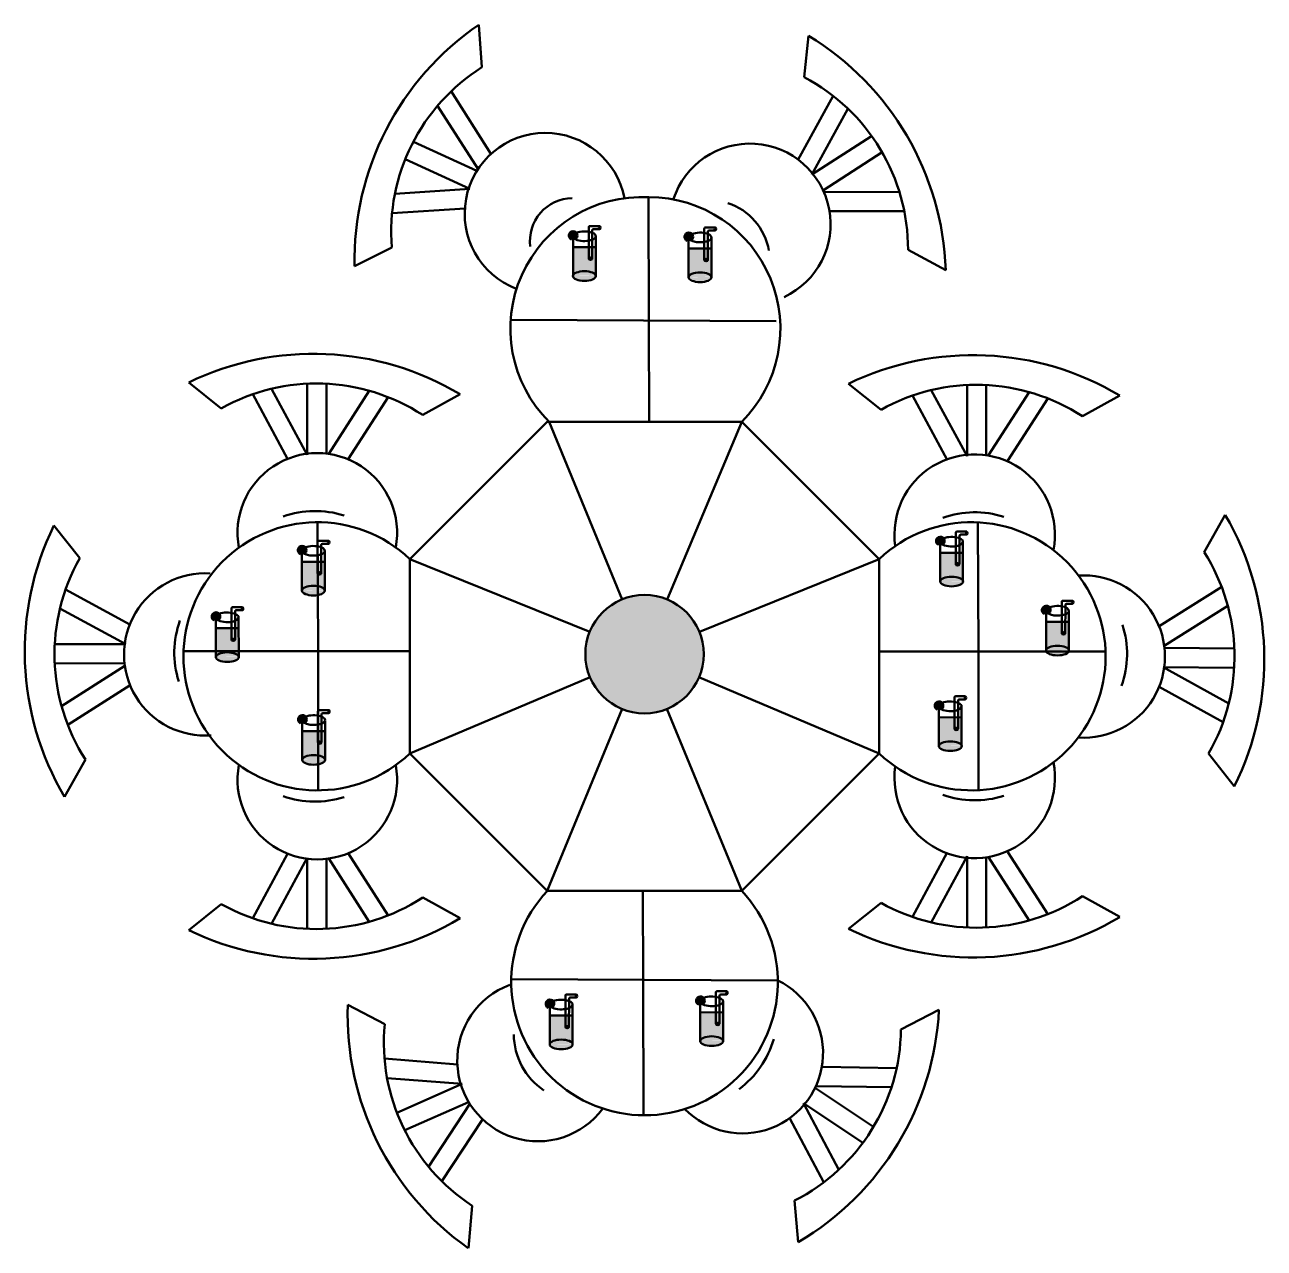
# Model space of a CAD drawing. Header units: feet. Extents: x 9 to 183943, y 42 to 62180.
# Drawn here: x 14865.8 to 15045.4, y 40075.2 to 40252.5 of the extents above; entities that cross this region are included whole.
import ezdxf

# ---------------------------------------------------------------- set-up
doc = ezdxf.new("R2010")
doc.units = ezdxf.units.FT
doc.header["$LTSCALE"] = 2.5
doc.header["$MEASUREMENT"] = 0
doc.layers.add('1', color=7, linetype='Continuous', lineweight=50)
doc.layers.add('3', color=7, linetype='Continuous', lineweight=30)

msp = doc.modelspace()

# ---------------------------------------------------------------- hatches: boundary and pattern name
at = {"layer": '3', "transparency": 33554602}
h = msp.add_hatch(color=256, dxfattribs=at)
h.dxf.hatch_style = 1
h.set_gradient(color1=(255, 255, 0), color2=(255, 255, 0), tint=1)
h.paths.add_polyline_path([(14945.29, 40221.97), (14944.75, 40221.66, 0.163769), (14945.04, 40221.39)])
h.paths.add_polyline_path([(14945.29, 40221.97), (14944.67, 40221.99, 0.138192), (14944.75, 40221.66)])
h.paths.add_polyline_path([(14945.29, 40221.97), (14944.73, 40222.25, 0.105496), (14944.67, 40221.99)])
h.paths.add_polyline_path([(14945.29, 40221.97), (14944.9, 40222.45, 0.105887), (14944.73, 40222.25)])
h.paths.add_polyline_path([(14945.29, 40221.97), (14945.12, 40222.57, 0.102688), (14944.9, 40222.45)])
h.paths.add_polyline_path([(14945.29, 40221.97), (14945.41, 40222.58, 0.117873), (14945.12, 40222.57)])
h.paths.add_polyline_path([(14945.29, 40221.97), (14945.86, 40222.23, 0.139995), (14945.64, 40222.49)])
h.paths.add_polyline_path([(14945.64, 40222.49, 0.097635), (14945.41, 40222.58), (14945.29, 40221.97)])
h.paths.add_polyline_path([(14945.92, 40221.94, 0.119687), (14945.86, 40222.23), (14945.29, 40221.97)])
h.paths.add_polyline_path([(14945.92, 40221.94), (14945.29, 40221.97), (14945.81, 40221.62, 0.140377)])
h.paths.add_polyline_path([(14945.29, 40221.97), (14945.62, 40221.43, 0.106944), (14945.81, 40221.62)])
h = msp.add_hatch(color=256, dxfattribs=at)
h.dxf.hatch_style = 1
h.set_gradient(color1=(255, 255, 0), color2=(255, 255, 0), tint=1)
h.paths.add_polyline_path([(14962.04, 40221.78), (14961.5, 40221.48, 0.163769), (14961.8, 40221.21)])
h.paths.add_polyline_path([(14962.04, 40221.78), (14961.42, 40221.81, 0.138192), (14961.5, 40221.48)])
h.paths.add_polyline_path([(14962.04, 40221.78), (14961.49, 40222.06, 0.105496), (14961.42, 40221.81)])
h.paths.add_polyline_path([(14962.04, 40221.78), (14961.65, 40222.26, 0.105887), (14961.49, 40222.06)])
h.paths.add_polyline_path([(14962.04, 40221.78), (14961.87, 40222.38, 0.102688), (14961.65, 40222.26)])
h.paths.add_polyline_path([(14962.04, 40221.78), (14962.16, 40222.4, 0.117873), (14961.87, 40222.38)])
h.paths.add_polyline_path([(14962.04, 40221.78), (14962.61, 40222.05, 0.139995), (14962.39, 40222.31)])
h.paths.add_polyline_path([(14962.39, 40222.31, 0.097635), (14962.16, 40222.4), (14962.04, 40221.78)])
h.paths.add_polyline_path([(14962.67, 40221.76, 0.119687), (14962.61, 40222.05), (14962.04, 40221.78)])
h.paths.add_polyline_path([(14962.67, 40221.76), (14962.04, 40221.78), (14962.56, 40221.43, 0.140377)])
h.paths.add_polyline_path([(14962.04, 40221.78), (14962.37, 40221.25, 0.106944), (14962.56, 40221.43)])
at = {"layer": '3'}
h = msp.add_hatch(color=256, dxfattribs=at)
h.dxf.hatch_style = 1
h.set_gradient(color1=(255, 255, 0), color2=(255, 63, 0), tint=1)
edge = h.paths.add_edge_path()
edge.add_ellipse((14946.92, 40216.1), major_axis=(1.66, 0), ratio=0.421504, start_angle=1.3853, end_angle=358.7297)
edge.add_line((14948.58, 40216.09), (14948.58, 40216.12))
edge = h.paths.add_edge_path()
edge.add_ellipse((14946.92, 40216.1), major_axis=(1.66, 0), ratio=0.421504, start_angle=1.3853, end_angle=179.9995, ccw=False)
edge.add_line((14948.58, 40216.2), (14948.57, 40220.28))
edge.add_line((14948.57, 40220.28), (14948.05, 40220.28))
edge.add_line((14948.05, 40220.28), (14948.05, 40218.57))
edge.add_ellipse((14947.79, 40218.61), major_axis=(0.257, 0), ratio=0.644737, start_angle=180, end_angle=360, ccw=False)
edge.add_ellipse((14947.79, 40218.61), major_axis=(0.257, 0), ratio=0.644737, start_angle=0, end_angle=180)
edge.add_line((14947.54, 40218.61), (14947.54, 40220.28))
edge.add_line((14947.54, 40220.28), (14945.27, 40220.29))
edge.add_line((14945.27, 40220.29), (14945.27, 40216.1))
edge = h.paths.add_edge_path(flags=17)
edge.add_ellipse((14947.79, 40218.61), major_axis=(0.257, 0), ratio=0.644737, start_angle=0, end_angle=360)
edge = h.paths.add_edge_path(flags=17)
edge.add_ellipse((14947.79, 40218.61), major_axis=(0.257, 0), ratio=0.644737, start_angle=0, end_angle=180, ccw=False)
edge.add_line((14948.05, 40218.64), (14948.05, 40220.28))
edge.add_line((14948.05, 40220.28), (14947.54, 40220.28))
edge.add_line((14947.54, 40220.28), (14947.54, 40218.64))
h = msp.add_hatch(color=256, dxfattribs=at)
h.dxf.hatch_style = 1
h.set_gradient(color1=(255, 255, 0), color2=(255, 63, 0), tint=1)
edge = h.paths.add_edge_path()
edge.add_ellipse((14963.68, 40215.92), major_axis=(1.66, 0), ratio=0.421504, start_angle=1.3853, end_angle=358.7297)
edge.add_line((14965.33, 40215.9), (14965.33, 40215.93))
edge = h.paths.add_edge_path()
edge.add_ellipse((14963.68, 40215.92), major_axis=(1.66, 0), ratio=0.421504, start_angle=1.3853, end_angle=179.9995, ccw=False)
edge.add_line((14965.33, 40216.01), (14965.32, 40220.09))
edge.add_line((14965.32, 40220.09), (14964.81, 40220.09))
edge.add_line((14964.81, 40220.09), (14964.8, 40218.38))
edge.add_ellipse((14964.55, 40218.42), major_axis=(0.257, 0), ratio=0.644737, start_angle=180, end_angle=360, ccw=False)
edge.add_ellipse((14964.55, 40218.42), major_axis=(0.257, 0), ratio=0.644737, start_angle=0, end_angle=180)
edge.add_line((14964.29, 40218.42), (14964.29, 40220.09))
edge.add_line((14964.29, 40220.09), (14962.02, 40220.1))
edge.add_line((14962.02, 40220.1), (14962.02, 40215.92))
edge = h.paths.add_edge_path(flags=17)
edge.add_ellipse((14964.55, 40218.42), major_axis=(0.257, 0), ratio=0.644737, start_angle=0, end_angle=360)
edge = h.paths.add_edge_path(flags=17)
edge.add_ellipse((14964.55, 40218.42), major_axis=(0.257, 0), ratio=0.644737, start_angle=0, end_angle=180, ccw=False)
edge.add_line((14964.8, 40218.45), (14964.81, 40220.09))
edge.add_line((14964.81, 40220.09), (14964.29, 40220.09))
edge.add_line((14964.29, 40220.09), (14964.29, 40218.45))
at = {"layer": '3', "transparency": 33554602}
h = msp.add_hatch(color=256, dxfattribs=at)
h.dxf.hatch_style = 1
h.set_gradient(color1=(255, 255, 0), color2=(255, 255, 0), tint=1)
h.paths.add_polyline_path([(14998.48, 40177.69), (14997.94, 40177.39, 0.163769), (14998.24, 40177.12)])
h.paths.add_polyline_path([(14998.48, 40177.69), (14997.87, 40177.72, 0.138192), (14997.94, 40177.39)])
h.paths.add_polyline_path([(14998.48, 40177.69), (14997.93, 40177.97, 0.105496), (14997.87, 40177.72)])
h.paths.add_polyline_path([(14998.48, 40177.69), (14998.09, 40178.18, 0.105887), (14997.93, 40177.97)])
h.paths.add_polyline_path([(14998.48, 40177.69), (14998.32, 40178.3, 0.102688), (14998.09, 40178.18)])
h.paths.add_polyline_path([(14998.48, 40177.69), (14998.61, 40178.31, 0.117873), (14998.32, 40178.3)])
h.paths.add_polyline_path([(14998.48, 40177.69), (14999.06, 40177.96, 0.139995), (14998.83, 40178.22)])
h.paths.add_polyline_path([(14998.83, 40178.22, 0.097635), (14998.61, 40178.31), (14998.48, 40177.69)])
h.paths.add_polyline_path([(14999.12, 40177.67, 0.119687), (14999.06, 40177.96), (14998.48, 40177.69)])
h.paths.add_polyline_path([(14999.12, 40177.67), (14998.48, 40177.69), (14999.01, 40177.34, 0.140377)])
h.paths.add_polyline_path([(14998.48, 40177.69), (14998.82, 40177.16, 0.106944), (14999.01, 40177.34)])
h = msp.add_hatch(color=256, dxfattribs=at)
h.dxf.hatch_style = 1
h.set_gradient(color1=(255, 255, 0), color2=(255, 255, 0), tint=1)
h.paths.add_polyline_path([(14906.01, 40176.37), (14905.47, 40176.07, 0.163769), (14905.77, 40175.8)])
h.paths.add_polyline_path([(14906.01, 40176.37), (14905.39, 40176.4, 0.138192), (14905.47, 40176.07)])
h.paths.add_polyline_path([(14906.01, 40176.37), (14905.46, 40176.65, 0.105496), (14905.39, 40176.4)])
h.paths.add_polyline_path([(14906.01, 40176.37), (14905.62, 40176.86, 0.105887), (14905.46, 40176.65)])
h.paths.add_polyline_path([(14906.01, 40176.37), (14905.85, 40176.97, 0.102688), (14905.62, 40176.86)])
h.paths.add_polyline_path([(14906.01, 40176.37), (14906.14, 40176.99, 0.117873), (14905.85, 40176.97)])
h.paths.add_polyline_path([(14906.01, 40176.37), (14906.59, 40176.64, 0.139995), (14906.36, 40176.9)])
h.paths.add_polyline_path([(14906.36, 40176.9, 0.097635), (14906.14, 40176.99), (14906.01, 40176.37)])
h.paths.add_polyline_path([(14906.64, 40176.35, 0.119687), (14906.59, 40176.64), (14906.01, 40176.37)])
h.paths.add_polyline_path([(14906.64, 40176.35), (14906.01, 40176.37), (14906.54, 40176.02, 0.140377)])
h.paths.add_polyline_path([(14906.01, 40176.37), (14906.34, 40175.84, 0.106944), (14906.54, 40176.02)])
at = {"layer": '3'}
h = msp.add_hatch(color=256, dxfattribs=at)
h.dxf.hatch_style = 1
h.set_gradient(color1=(255, 255, 0), color2=(255, 63, 0), tint=1)
edge = h.paths.add_edge_path()
edge.add_ellipse((15000.12, 40171.83), major_axis=(1.66, 0), ratio=0.421504, start_angle=1.3853, end_angle=358.7297)
edge.add_line((15001.77, 40171.81), (15001.77, 40171.85))
edge = h.paths.add_edge_path()
edge.add_ellipse((15000.12, 40171.83), major_axis=(1.66, 0), ratio=0.421504, start_angle=1.3853, end_angle=179.9995, ccw=False)
edge.add_line((15001.77, 40171.93), (15001.77, 40176))
edge.add_line((15001.77, 40176), (15001.25, 40176))
edge.add_line((15001.25, 40176), (15001.25, 40174.3))
edge.add_ellipse((15000.99, 40174.33), major_axis=(0.257, 0), ratio=0.644737, start_angle=180, end_angle=360, ccw=False)
edge.add_ellipse((15000.99, 40174.33), major_axis=(0.257, 0), ratio=0.644737, start_angle=0, end_angle=180)
edge.add_line((15000.73, 40174.33), (15000.73, 40176.01))
edge.add_line((15000.73, 40176.01), (14998.46, 40176.01))
edge.add_line((14998.46, 40176.01), (14998.46, 40171.83))
edge = h.paths.add_edge_path(flags=17)
edge.add_ellipse((15000.99, 40174.33), major_axis=(0.257, 0), ratio=0.644737, start_angle=0, end_angle=360)
edge = h.paths.add_edge_path(flags=17)
edge.add_ellipse((15000.99, 40174.33), major_axis=(0.257, 0), ratio=0.644737, start_angle=0, end_angle=180, ccw=False)
edge.add_line((15001.25, 40174.37), (15001.25, 40176))
edge.add_line((15001.25, 40176), (15000.73, 40176.01))
edge.add_line((15000.73, 40176.01), (15000.73, 40174.37))
h = msp.add_hatch(color=256, dxfattribs=at)
h.dxf.hatch_style = 1
h.set_gradient(color1=(255, 255, 0), color2=(255, 63, 0), tint=1)
edge = h.paths.add_edge_path()
edge.add_ellipse((14907.65, 40170.51), major_axis=(1.66, 0), ratio=0.421504, start_angle=1.3853, end_angle=358.7297)
edge.add_line((14909.3, 40170.49), (14909.3, 40170.52))
edge = h.paths.add_edge_path()
edge.add_ellipse((14907.65, 40170.51), major_axis=(1.66, 0), ratio=0.421504, start_angle=1.3853, end_angle=179.9995, ccw=False)
edge.add_line((14909.3, 40170.6), (14909.29, 40174.68))
edge.add_line((14909.29, 40174.68), (14908.78, 40174.68))
edge.add_line((14908.78, 40174.68), (14908.78, 40172.97))
edge.add_ellipse((14908.52, 40173.01), major_axis=(0.257, 0), ratio=0.644737, start_angle=180, end_angle=360, ccw=False)
edge.add_ellipse((14908.52, 40173.01), major_axis=(0.257, 0), ratio=0.644737, start_angle=0, end_angle=180)
edge.add_line((14908.26, 40173.01), (14908.26, 40174.68))
edge.add_line((14908.26, 40174.68), (14905.99, 40174.69))
edge.add_line((14905.99, 40174.69), (14905.99, 40170.51))
edge = h.paths.add_edge_path(flags=17)
edge.add_ellipse((14908.52, 40173.01), major_axis=(0.257, 0), ratio=0.644737, start_angle=0, end_angle=360)
edge = h.paths.add_edge_path(flags=17)
edge.add_ellipse((14908.52, 40173.01), major_axis=(0.257, 0), ratio=0.644737, start_angle=0, end_angle=180, ccw=False)
edge.add_line((14908.78, 40173.05), (14908.78, 40174.68))
edge.add_line((14908.78, 40174.68), (14908.26, 40174.68))
edge.add_line((14908.26, 40174.68), (14908.26, 40173.05))
h = msp.add_hatch(color=256, dxfattribs=at)
h.dxf.hatch_style = 1
h.set_gradient(color1=(255, 255, 255), tint=1)
h.paths.add_polyline_path([(14947.05, 40161.3, 1), (14964.2, 40161.3, 1)])
at = {"layer": '3', "transparency": 33554602}
h = msp.add_hatch(color=256, dxfattribs=at)
h.dxf.hatch_style = 1
h.set_gradient(color1=(255, 255, 0), color2=(255, 255, 0), tint=1)
h.paths.add_polyline_path([(15013.83, 40167.68), (15013.29, 40167.38, 0.163769), (15013.59, 40167.11)])
h.paths.add_polyline_path([(15013.83, 40167.68), (15013.21, 40167.71, 0.138192), (15013.29, 40167.38)])
h.paths.add_polyline_path([(15013.83, 40167.68), (15013.28, 40167.96, 0.105496), (15013.21, 40167.71)])
h.paths.add_polyline_path([(15013.83, 40167.68), (15013.44, 40168.17, 0.105887), (15013.28, 40167.96)])
h.paths.add_polyline_path([(15013.83, 40167.68), (15013.67, 40168.28, 0.102688), (15013.44, 40168.17)])
h.paths.add_polyline_path([(15013.83, 40167.68), (15013.96, 40168.3, 0.117873), (15013.67, 40168.28)])
h.paths.add_polyline_path([(15013.83, 40167.68), (15014.41, 40167.95, 0.139995), (15014.18, 40168.21)])
h.paths.add_polyline_path([(15014.18, 40168.21, 0.097635), (15013.96, 40168.3), (15013.83, 40167.68)])
h.paths.add_polyline_path([(15014.46, 40167.66, 0.119687), (15014.41, 40167.95), (15013.83, 40167.68)])
h.paths.add_polyline_path([(15014.46, 40167.66), (15013.83, 40167.68), (15014.36, 40167.33, 0.140377)])
h.paths.add_polyline_path([(15013.83, 40167.68), (15014.16, 40167.15, 0.106944), (15014.36, 40167.33)])
h = msp.add_hatch(color=256, dxfattribs=at)
h.dxf.hatch_style = 1
h.set_gradient(color1=(255, 255, 0), color2=(255, 255, 0), tint=1)
h.paths.add_polyline_path([(14893.52, 40166.74), (14892.99, 40166.43, 0.163769), (14893.28, 40166.16)])
h.paths.add_polyline_path([(14893.52, 40166.74), (14892.91, 40166.76, 0.138192), (14892.99, 40166.43)])
h.paths.add_polyline_path([(14893.52, 40166.74), (14892.97, 40167.02, 0.105496), (14892.91, 40166.76)])
h.paths.add_polyline_path([(14893.52, 40166.74), (14893.13, 40167.22, 0.105887), (14892.97, 40167.02)])
h.paths.add_polyline_path([(14893.52, 40166.74), (14893.36, 40167.34, 0.102688), (14893.13, 40167.22)])
h.paths.add_polyline_path([(14893.52, 40166.74), (14893.65, 40167.35, 0.117873), (14893.36, 40167.34)])
h.paths.add_polyline_path([(14893.52, 40166.74), (14894.1, 40167, 0.139995), (14893.87, 40167.26)])
h.paths.add_polyline_path([(14893.87, 40167.26, 0.097635), (14893.65, 40167.35), (14893.52, 40166.74)])
h.paths.add_polyline_path([(14894.16, 40166.71, 0.119687), (14894.1, 40167), (14893.52, 40166.74)])
h.paths.add_polyline_path([(14894.16, 40166.71), (14893.52, 40166.74), (14894.05, 40166.39, 0.140377)])
h.paths.add_polyline_path([(14893.52, 40166.74), (14893.86, 40166.2, 0.106944), (14894.05, 40166.39)])
at = {"layer": '3'}
h = msp.add_hatch(color=256, dxfattribs=at)
h.dxf.hatch_style = 1
h.set_gradient(color1=(255, 255, 0), color2=(255, 63, 0), tint=1)
edge = h.paths.add_edge_path()
edge.add_ellipse((15015.47, 40161.82), major_axis=(1.66, 0), ratio=0.421504, start_angle=1.3853, end_angle=358.7297)
edge.add_line((15017.12, 40161.8), (15017.12, 40161.83))
edge = h.paths.add_edge_path()
edge.add_ellipse((15015.47, 40161.82), major_axis=(1.66, 0), ratio=0.421504, start_angle=1.3853, end_angle=179.9995, ccw=False)
edge.add_line((15017.12, 40161.91), (15017.11, 40165.99))
edge.add_line((15017.11, 40165.99), (15016.6, 40165.99))
edge.add_line((15016.6, 40165.99), (15016.59, 40164.28))
edge.add_ellipse((15016.34, 40164.32), major_axis=(0.257, 0), ratio=0.644737, start_angle=180, end_angle=360, ccw=False)
edge.add_ellipse((15016.34, 40164.32), major_axis=(0.257, 0), ratio=0.644737, start_angle=0, end_angle=180)
edge.add_line((15016.08, 40164.32), (15016.08, 40165.99))
edge.add_line((15016.08, 40165.99), (15013.81, 40166))
edge.add_line((15013.81, 40166), (15013.81, 40161.82))
edge = h.paths.add_edge_path(flags=17)
edge.add_ellipse((15016.34, 40164.32), major_axis=(0.257, 0), ratio=0.644737, start_angle=0, end_angle=360)
edge = h.paths.add_edge_path(flags=17)
edge.add_ellipse((15016.34, 40164.32), major_axis=(0.257, 0), ratio=0.644737, start_angle=0, end_angle=180, ccw=False)
edge.add_line((15016.59, 40164.35), (15016.6, 40165.99))
edge.add_line((15016.6, 40165.99), (15016.08, 40165.99))
edge.add_line((15016.08, 40165.99), (15016.08, 40164.35))
h = msp.add_hatch(color=256, dxfattribs=at)
h.dxf.hatch_style = 1
h.set_gradient(color1=(255, 255, 0), color2=(255, 63, 0), tint=1)
edge = h.paths.add_edge_path()
edge.add_ellipse((14895.16, 40160.87), major_axis=(1.66, 0), ratio=0.421504, start_angle=1.3853, end_angle=358.7297)
edge.add_line((14896.82, 40160.86), (14896.82, 40160.89))
edge = h.paths.add_edge_path()
edge.add_ellipse((14895.16, 40160.87), major_axis=(1.66, 0), ratio=0.421504, start_angle=1.3853, end_angle=179.9995, ccw=False)
edge.add_line((14896.82, 40160.97), (14896.81, 40165.05))
edge.add_line((14896.81, 40165.05), (14896.29, 40165.05))
edge.add_line((14896.29, 40165.05), (14896.29, 40163.34))
edge.add_ellipse((14896.03, 40163.38), major_axis=(0.257, 0), ratio=0.644737, start_angle=180, end_angle=360, ccw=False)
edge.add_ellipse((14896.03, 40163.38), major_axis=(0.257, 0), ratio=0.644737, start_angle=0, end_angle=180)
edge.add_line((14895.77, 40163.38), (14895.77, 40165.05))
edge.add_line((14895.77, 40165.05), (14893.5, 40165.06))
edge.add_line((14893.5, 40165.06), (14893.5, 40160.87))
edge = h.paths.add_edge_path(flags=17)
edge.add_ellipse((14896.03, 40163.38), major_axis=(0.257, 0), ratio=0.644737, start_angle=0, end_angle=360)
edge = h.paths.add_edge_path(flags=17)
edge.add_ellipse((14896.03, 40163.38), major_axis=(0.257, 0), ratio=0.644737, start_angle=0, end_angle=180, ccw=False)
edge.add_line((14896.29, 40163.41), (14896.29, 40165.05))
edge.add_line((14896.29, 40165.05), (14895.77, 40165.05))
edge.add_line((14895.77, 40165.05), (14895.77, 40163.41))
at = {"layer": '3', "transparency": 33554602}
h = msp.add_hatch(color=256, dxfattribs=at)
h.dxf.hatch_style = 1
h.set_gradient(color1=(255, 255, 0), color2=(255, 255, 0), tint=1)
h.paths.add_polyline_path([(14998.29, 40153.83), (14997.75, 40153.53, 0.163769), (14998.05, 40153.26)])
h.paths.add_polyline_path([(14998.29, 40153.83), (14997.67, 40153.86, 0.138192), (14997.75, 40153.53)])
h.paths.add_polyline_path([(14998.29, 40153.83), (14997.74, 40154.11, 0.105496), (14997.67, 40153.86)])
h.paths.add_polyline_path([(14998.29, 40153.83), (14997.9, 40154.32, 0.105887), (14997.74, 40154.11)])
h.paths.add_polyline_path([(14998.29, 40153.83), (14998.13, 40154.43, 0.102688), (14997.9, 40154.32)])
h.paths.add_polyline_path([(14998.29, 40153.83), (14998.42, 40154.45, 0.117873), (14998.13, 40154.43)])
h.paths.add_polyline_path([(14998.29, 40153.83), (14998.87, 40154.1, 0.139995), (14998.64, 40154.36)])
h.paths.add_polyline_path([(14998.64, 40154.36, 0.097635), (14998.42, 40154.45), (14998.29, 40153.83)])
h.paths.add_polyline_path([(14998.93, 40153.81, 0.119687), (14998.87, 40154.1), (14998.29, 40153.83)])
h.paths.add_polyline_path([(14998.93, 40153.81), (14998.29, 40153.83), (14998.82, 40153.48, 0.140377)])
h.paths.add_polyline_path([(14998.29, 40153.83), (14998.62, 40153.3, 0.106944), (14998.82, 40153.48)])
h = msp.add_hatch(color=256, dxfattribs=at)
h.dxf.hatch_style = 1
h.set_gradient(color1=(255, 255, 0), color2=(255, 255, 0), tint=1)
h.paths.add_polyline_path([(14906.05, 40151.84), (14905.51, 40151.54, 0.163769), (14905.8, 40151.27)])
h.paths.add_polyline_path([(14906.05, 40151.84), (14905.43, 40151.87, 0.138192), (14905.51, 40151.54)])
h.paths.add_polyline_path([(14906.05, 40151.84), (14905.49, 40152.12, 0.105496), (14905.43, 40151.87)])
h.paths.add_polyline_path([(14906.05, 40151.84), (14905.66, 40152.33, 0.105887), (14905.49, 40152.12)])
h.paths.add_polyline_path([(14906.05, 40151.84), (14905.88, 40152.44, 0.102688), (14905.66, 40152.33)])
h.paths.add_polyline_path([(14906.05, 40151.84), (14906.17, 40152.46, 0.117873), (14905.88, 40152.44)])
h.paths.add_polyline_path([(14906.05, 40151.84), (14906.62, 40152.11, 0.139995), (14906.4, 40152.37)])
h.paths.add_polyline_path([(14906.4, 40152.37, 0.097635), (14906.17, 40152.46), (14906.05, 40151.84)])
h.paths.add_polyline_path([(14906.68, 40151.82, 0.119687), (14906.62, 40152.11), (14906.05, 40151.84)])
h.paths.add_polyline_path([(14906.68, 40151.82), (14906.05, 40151.84), (14906.57, 40151.49, 0.140377)])
h.paths.add_polyline_path([(14906.05, 40151.84), (14906.38, 40151.31, 0.106944), (14906.57, 40151.49)])
at = {"layer": '3'}
h = msp.add_hatch(color=256, dxfattribs=at)
h.dxf.hatch_style = 1
h.set_gradient(color1=(255, 255, 0), color2=(255, 63, 0), tint=1)
edge = h.paths.add_edge_path()
edge.add_ellipse((14999.93, 40147.97), major_axis=(1.66, 0), ratio=0.421504, start_angle=1.3853, end_angle=358.7297)
edge.add_line((15001.58, 40147.95), (15001.58, 40147.98))
edge = h.paths.add_edge_path()
edge.add_ellipse((14999.93, 40147.97), major_axis=(1.66, 0), ratio=0.421504, start_angle=1.3853, end_angle=179.9995, ccw=False)
edge.add_line((15001.58, 40148.06), (15001.57, 40152.14))
edge.add_line((15001.57, 40152.14), (15001.06, 40152.14))
edge.add_line((15001.06, 40152.14), (15001.06, 40150.44))
edge.add_ellipse((15000.8, 40150.47), major_axis=(0.257, 0), ratio=0.644737, start_angle=180, end_angle=360, ccw=False)
edge.add_ellipse((15000.8, 40150.47), major_axis=(0.257, 0), ratio=0.644737, start_angle=0, end_angle=180)
edge.add_line((15000.54, 40150.47), (15000.54, 40152.14))
edge.add_line((15000.54, 40152.14), (14998.27, 40152.15))
edge.add_line((14998.27, 40152.15), (14998.27, 40147.97))
edge = h.paths.add_edge_path(flags=17)
edge.add_ellipse((15000.8, 40150.47), major_axis=(0.257, 0), ratio=0.644737, start_angle=0, end_angle=360)
edge = h.paths.add_edge_path(flags=17)
edge.add_ellipse((15000.8, 40150.47), major_axis=(0.257, 0), ratio=0.644737, start_angle=0, end_angle=180, ccw=False)
edge.add_line((15001.06, 40150.51), (15001.06, 40152.14))
edge.add_line((15001.06, 40152.14), (15000.54, 40152.14))
edge.add_line((15000.54, 40152.14), (15000.54, 40150.51))
h = msp.add_hatch(color=256, dxfattribs=at)
h.dxf.hatch_style = 1
h.set_gradient(color1=(255, 255, 0), color2=(255, 63, 0), tint=1)
edge = h.paths.add_edge_path()
edge.add_ellipse((14907.68, 40145.98), major_axis=(1.66, 0), ratio=0.421504, start_angle=1.3853, end_angle=358.7297)
edge.add_line((14909.34, 40145.96), (14909.34, 40145.99))
edge = h.paths.add_edge_path()
edge.add_ellipse((14907.68, 40145.98), major_axis=(1.66, 0), ratio=0.421504, start_angle=1.3853, end_angle=179.9995, ccw=False)
edge.add_line((14909.34, 40146.07), (14909.33, 40150.15))
edge.add_line((14909.33, 40150.15), (14908.81, 40150.15))
edge.add_line((14908.81, 40150.15), (14908.81, 40148.44))
edge.add_ellipse((14908.55, 40148.48), major_axis=(0.257, 0), ratio=0.644737, start_angle=180, end_angle=360, ccw=False)
edge.add_ellipse((14908.55, 40148.48), major_axis=(0.257, 0), ratio=0.644737, start_angle=0, end_angle=180)
edge.add_line((14908.3, 40148.48), (14908.3, 40150.15))
edge.add_line((14908.3, 40150.15), (14906.03, 40150.16))
edge.add_line((14906.03, 40150.16), (14906.03, 40145.98))
edge = h.paths.add_edge_path(flags=17)
edge.add_ellipse((14908.55, 40148.48), major_axis=(0.257, 0), ratio=0.644737, start_angle=0, end_angle=360)
edge = h.paths.add_edge_path(flags=17)
edge.add_ellipse((14908.55, 40148.48), major_axis=(0.257, 0), ratio=0.644737, start_angle=0, end_angle=180, ccw=False)
edge.add_line((14908.81, 40148.51), (14908.81, 40150.15))
edge.add_line((14908.81, 40150.15), (14908.3, 40150.15))
edge.add_line((14908.3, 40150.15), (14908.3, 40148.51))
at = {"layer": '3', "transparency": 33554602}
h = msp.add_hatch(color=256, dxfattribs=at)
h.dxf.hatch_style = 1
h.set_gradient(color1=(255, 255, 0), color2=(255, 255, 0), tint=1)
h.paths.add_polyline_path([(14941.92, 40110.62), (14941.38, 40110.31, 0.163769), (14941.67, 40110.04)])
h.paths.add_polyline_path([(14941.92, 40110.62), (14941.3, 40110.64, 0.138192), (14941.38, 40110.31)])
h.paths.add_polyline_path([(14941.92, 40110.62), (14941.36, 40110.89, 0.105496), (14941.3, 40110.64)])
h.paths.add_polyline_path([(14941.92, 40110.62), (14941.53, 40111.1, 0.105887), (14941.36, 40110.89)])
h.paths.add_polyline_path([(14941.92, 40110.62), (14941.75, 40111.22, 0.102688), (14941.53, 40111.1)])
h.paths.add_polyline_path([(14941.92, 40110.62), (14942.04, 40111.23, 0.117873), (14941.75, 40111.22)])
h.paths.add_polyline_path([(14941.92, 40110.62), (14942.49, 40110.88, 0.139995), (14942.27, 40111.14)])
h.paths.add_polyline_path([(14942.27, 40111.14, 0.097635), (14942.04, 40111.23), (14941.92, 40110.62)])
h.paths.add_polyline_path([(14942.55, 40110.59, 0.119687), (14942.49, 40110.88), (14941.92, 40110.62)])
h.paths.add_polyline_path([(14942.55, 40110.59), (14941.92, 40110.62), (14942.44, 40110.26, 0.140377)])
h.paths.add_polyline_path([(14941.92, 40110.62), (14942.25, 40110.08, 0.106944), (14942.44, 40110.26)])
h = msp.add_hatch(color=256, dxfattribs=at)
h.dxf.hatch_style = 1
h.set_gradient(color1=(255, 255, 0), color2=(255, 255, 0), tint=1)
h.paths.add_polyline_path([(14963.72, 40111.08), (14963.18, 40110.78, 0.163769), (14963.48, 40110.51)])
h.paths.add_polyline_path([(14963.72, 40111.08), (14963.11, 40111.11, 0.138192), (14963.18, 40110.78)])
h.paths.add_polyline_path([(14963.72, 40111.08), (14963.17, 40111.36, 0.105496), (14963.11, 40111.11)])
h.paths.add_polyline_path([(14963.72, 40111.08), (14963.33, 40111.57, 0.105887), (14963.17, 40111.36)])
h.paths.add_polyline_path([(14963.72, 40111.08), (14963.56, 40111.68, 0.102688), (14963.33, 40111.57)])
h.paths.add_polyline_path([(14963.72, 40111.08), (14963.85, 40111.7, 0.117873), (14963.56, 40111.68)])
h.paths.add_polyline_path([(14963.72, 40111.08), (14964.3, 40111.35, 0.139995), (14964.07, 40111.61)])
h.paths.add_polyline_path([(14964.07, 40111.61, 0.097635), (14963.85, 40111.7), (14963.72, 40111.08)])
h.paths.add_polyline_path([(14964.36, 40111.06, 0.119687), (14964.3, 40111.35), (14963.72, 40111.08)])
h.paths.add_polyline_path([(14964.36, 40111.06), (14963.72, 40111.08), (14964.25, 40110.73, 0.140377)])
h.paths.add_polyline_path([(14963.72, 40111.08), (14964.06, 40110.55, 0.106944), (14964.25, 40110.73)])
at = {"layer": '3'}
h = msp.add_hatch(color=256, dxfattribs=at)
h.dxf.hatch_style = 1
h.set_gradient(color1=(255, 255, 0), color2=(255, 63, 0), tint=1)
edge = h.paths.add_edge_path()
edge.add_ellipse((14943.55, 40104.75), major_axis=(1.66, 0), ratio=0.421504, start_angle=1.3853, end_angle=358.7297)
edge.add_line((14945.21, 40104.74), (14945.21, 40104.77))
edge = h.paths.add_edge_path()
edge.add_ellipse((14943.55, 40104.75), major_axis=(1.66, 0), ratio=0.421504, start_angle=1.3853, end_angle=179.9995, ccw=False)
edge.add_line((14945.21, 40104.85), (14945.2, 40108.92))
edge.add_line((14945.2, 40108.92), (14944.68, 40108.93))
edge.add_line((14944.68, 40108.93), (14944.68, 40107.22))
edge.add_ellipse((14944.42, 40107.25), major_axis=(0.257, 0), ratio=0.644737, start_angle=180, end_angle=360, ccw=False)
edge.add_ellipse((14944.42, 40107.25), major_axis=(0.257, 0), ratio=0.644737, start_angle=0, end_angle=180)
edge.add_line((14944.17, 40107.25), (14944.17, 40108.93))
edge.add_line((14944.17, 40108.93), (14941.9, 40108.94))
edge.add_line((14941.9, 40108.94), (14941.9, 40104.75))
edge = h.paths.add_edge_path(flags=17)
edge.add_ellipse((14944.42, 40107.25), major_axis=(0.257, 0), ratio=0.644737, start_angle=0, end_angle=360)
edge = h.paths.add_edge_path(flags=17)
edge.add_ellipse((14944.42, 40107.25), major_axis=(0.257, 0), ratio=0.644737, start_angle=0, end_angle=180, ccw=False)
edge.add_line((14944.68, 40107.29), (14944.68, 40108.93))
edge.add_line((14944.68, 40108.93), (14944.17, 40108.93))
edge.add_line((14944.17, 40108.93), (14944.17, 40107.29))
h = msp.add_hatch(color=256, dxfattribs=at)
h.dxf.hatch_style = 1
h.set_gradient(color1=(255, 255, 0), color2=(255, 63, 0), tint=1)
edge = h.paths.add_edge_path()
edge.add_ellipse((14965.36, 40105.22), major_axis=(1.66, 0), ratio=0.421504, start_angle=1.3853, end_angle=358.7297)
edge.add_line((14967.02, 40105.2), (14967.02, 40105.23))
edge = h.paths.add_edge_path()
edge.add_ellipse((14965.36, 40105.22), major_axis=(1.66, 0), ratio=0.421504, start_angle=1.3853, end_angle=179.9995, ccw=False)
edge.add_line((14967.02, 40105.31), (14967.01, 40109.39))
edge.add_line((14967.01, 40109.39), (14966.49, 40109.39))
edge.add_line((14966.49, 40109.39), (14966.49, 40107.69))
edge.add_ellipse((14966.23, 40107.72), major_axis=(0.257, 0), ratio=0.644737, start_angle=180, end_angle=360, ccw=False)
edge.add_ellipse((14966.23, 40107.72), major_axis=(0.257, 0), ratio=0.644737, start_angle=0, end_angle=180)
edge.add_line((14965.97, 40107.72), (14965.97, 40109.39))
edge.add_line((14965.97, 40109.39), (14963.7, 40109.4))
edge.add_line((14963.7, 40109.4), (14963.7, 40105.22))
edge = h.paths.add_edge_path(flags=17)
edge.add_ellipse((14966.23, 40107.72), major_axis=(0.257, 0), ratio=0.644737, start_angle=0, end_angle=360)
edge = h.paths.add_edge_path(flags=17)
edge.add_ellipse((14966.23, 40107.72), major_axis=(0.257, 0), ratio=0.644737, start_angle=0, end_angle=180, ccw=False)
edge.add_line((14966.49, 40107.76), (14966.49, 40109.39))
edge.add_line((14966.49, 40109.39), (14965.97, 40109.39))
edge.add_line((14965.97, 40109.39), (14965.97, 40107.76))

# ---------------------------------------------------------------- linework, layer by layer
at = {"layer": '1'}
for p, q in [((14931.6, 40252.51), (14932.06, 40246.35)), ((14979.37, 40250.91), (14978.77, 40244.92)), ((14956.27, 40209.56), (14956.19, 40227.53)), ((14949.13, 40223.34), (14947.71, 40223.34)), ((14945.29, 40221.97), (14944.67, 40221.99)), ((14945.29, 40221.97), (14944.73, 40222.25)), ((14945.29, 40221.97), (14944.75, 40221.66)), ((14945.29, 40221.97), (14944.9, 40222.45)), ((14945.04, 40221.39), (14945.29, 40221.97)), ((14945.29, 40221.97), (14945.12, 40222.57)), ((14945.27, 40221.87), (14945.27, 40216.1)), ((14945.29, 40221.97), (14945.41, 40222.58)), ((14945.29, 40221.97), (14945.63, 40222.49)), ((14945.29, 40221.97), (14945.86, 40222.23)), ((14945.81, 40221.62), (14945.29, 40221.97)), ((14945.29, 40221.97), (14945.92, 40221.94)), ((14945.29, 40221.97), (14945.62, 40221.43)), ((14947.54, 40223.17), (14947.54, 40218.61)), ((14948.05, 40218.61), (14948.06, 40222.72)), ((14948.23, 40222.89), (14949.11, 40222.89)), ((14948.57, 40221.78), (14948.58, 40216.09)), ((14962.04, 40221.78), (14961.42, 40221.81)), ((14962.04, 40221.78), (14961.49, 40222.06)), ((14962.04, 40221.78), (14961.5, 40221.48)), ((14962.04, 40221.78), (14961.65, 40222.26)), ((14961.8, 40221.21), (14962.04, 40221.78)), ((14962.04, 40221.78), (14961.87, 40222.39)), ((14962.02, 40221.68), (14962.02, 40215.92)), ((14962.04, 40221.78), (14962.16, 40222.4)), ((14962.04, 40221.78), (14962.39, 40222.3)), ((14962.04, 40221.78), (14962.61, 40222.04)), ((14962.56, 40221.43), (14962.04, 40221.78)), ((14962.04, 40221.78), (14962.67, 40221.76)), ((14962.04, 40221.78), (14962.37, 40221.25)), ((14964.29, 40222.98), (14964.29, 40218.42)), ((14965.88, 40223.15), (14964.46, 40223.15)), ((14964.8, 40218.42), (14964.82, 40222.53)), ((14964.98, 40222.7), (14965.87, 40222.7)), ((14965.32, 40221.6), (14965.33, 40215.9)), ((14913.62, 40217.52), (14919, 40220.22)), ((14945.27, 40220.29), (14948.57, 40220.28)), ((14962.02, 40220.1), (14965.32, 40220.09)), ((14999.27, 40216.97), (14993.82, 40219.89)), ((14936.24, 40209.77), (14974.69, 40209.56)), ((14956.27, 40209.56), (14956.28, 40194.99)), ((14889.59, 40200.67), (14894.29, 40196.91)), ((14985.19, 40200.48), (14989.9, 40196.72)), ((14928.89, 40198.96), (14923.49, 40195.97)), ((15024.5, 40198.77), (15019.09, 40195.78)), ((14952.37, 40169.23), (14941.79, 40194.99)), ((14969.71, 40194.99), (14958.93, 40169.21)), ((14908.33, 40161.75), (14908.25, 40180.47)), ((15004, 40161.69), (15003.92, 40180.4)), ((15039.78, 40181.47), (15036.73, 40176.09)), ((14870.05, 40179.94), (14873.79, 40175.21)), ((15000.73, 40178.9), (15000.73, 40174.33)), ((15002.32, 40179.06), (15000.9, 40179.06)), ((15001.25, 40174.33), (15001.26, 40178.45)), ((15001.43, 40178.62), (15002.31, 40178.62)), ((14906.01, 40176.37), (14905.46, 40176.65)), ((14906.01, 40176.37), (14905.62, 40176.86)), ((14906.01, 40176.37), (14905.85, 40176.98)), ((14906.01, 40176.37), (14906.14, 40176.99)), ((14906.01, 40176.37), (14906.36, 40176.89)), ((14906.01, 40176.37), (14906.58, 40176.64)), ((14908.26, 40177.57), (14908.26, 40173.01)), ((14909.85, 40177.74), (14908.43, 40177.74)), ((14908.78, 40173.01), (14908.79, 40177.13)), ((14908.96, 40177.29), (14909.84, 40177.29)), ((14998.48, 40177.69), (14997.87, 40177.72)), ((14998.48, 40177.69), (14997.93, 40177.97)), ((14998.48, 40177.69), (14997.94, 40177.39)), ((14998.48, 40177.69), (14998.09, 40178.18)), ((14998.24, 40177.12), (14998.48, 40177.69)), ((14998.48, 40177.69), (14998.32, 40178.3)), ((14998.46, 40177.59), (14998.46, 40171.83)), ((14998.48, 40177.69), (14998.61, 40178.31)), ((14998.48, 40177.69), (14998.83, 40178.22)), ((14998.48, 40177.69), (14999.05, 40177.96)), ((14999.01, 40177.34), (14998.48, 40177.69)), ((14998.48, 40177.69), (14999.11, 40177.67)), ((14998.48, 40177.69), (14998.82, 40177.16)), ((15001.76, 40177.51), (15001.77, 40171.81)), ((14906.01, 40176.37), (14905.39, 40176.4)), ((14906.01, 40176.37), (14905.47, 40176.07)), ((14905.77, 40175.8), (14906.01, 40176.37)), ((14905.99, 40176.27), (14905.99, 40170.51)), ((14906.54, 40176.02), (14906.01, 40176.37)), ((14906.01, 40176.37), (14906.64, 40176.35)), ((14906.01, 40176.37), (14906.34, 40175.84)), ((14909.29, 40176.19), (14909.3, 40170.49)), ((14921.63, 40175.07), (14947.68, 40164.52)), ((14963.57, 40164.52), (14989.62, 40175.07)), ((14998.46, 40176.01), (15001.76, 40176)), ((14905.99, 40174.69), (14909.29, 40174.68)), ((14895.77, 40167.94), (14895.77, 40163.38)), ((14897.37, 40168.11), (14895.95, 40168.11)), ((14896.47, 40167.66), (14897.35, 40167.66)), ((15013.83, 40167.68), (15013.21, 40167.71)), ((15013.83, 40167.68), (15013.28, 40167.96)), ((15013.83, 40167.68), (15013.29, 40167.38)), ((15013.83, 40167.68), (15013.44, 40168.17)), ((15013.59, 40167.11), (15013.83, 40167.68)), ((15013.83, 40167.68), (15013.67, 40168.29)), ((15013.81, 40167.58), (15013.81, 40161.82)), ((15013.83, 40167.68), (15013.96, 40168.3)), ((15013.83, 40167.68), (15014.18, 40168.2)), ((15013.83, 40167.68), (15014.4, 40167.94)), ((15014.35, 40167.33), (15013.83, 40167.68)), ((15013.83, 40167.68), (15014.46, 40167.66)), ((15013.83, 40167.68), (15014.16, 40167.15)), ((15016.08, 40168.88), (15016.08, 40164.32)), ((15017.67, 40169.05), (15016.25, 40169.05)), ((15016.59, 40164.32), (15016.61, 40168.43)), ((15016.78, 40168.6), (15017.66, 40168.6)), ((14893.52, 40166.74), (14892.91, 40166.76)), ((14893.52, 40166.74), (14892.97, 40167.02)), ((14893.52, 40166.74), (14892.99, 40166.43)), ((14893.52, 40166.74), (14893.13, 40167.22)), ((14893.28, 40166.16), (14893.52, 40166.74)), ((14893.52, 40166.74), (14893.36, 40167.34)), ((14893.5, 40166.64), (14893.5, 40160.87)), ((14893.52, 40166.74), (14893.65, 40167.35)), ((14893.52, 40166.74), (14893.87, 40167.26)), ((14893.52, 40166.74), (14894.1, 40167)), ((14894.05, 40166.39), (14893.52, 40166.74)), ((14893.52, 40166.74), (14894.15, 40166.71)), ((14893.52, 40166.74), (14893.86, 40166.2)), ((14896.29, 40163.38), (14896.3, 40167.49)), ((14896.8, 40166.55), (14896.82, 40160.86)), ((15013.81, 40166), (15017.11, 40165.99)), ((15017.11, 40167.5), (15017.12, 40161.8)), ((14893.5, 40165.06), (14896.8, 40165.05)), ((14888.83, 40161.72), (14921.63, 40161.75)), ((14908.33, 40161.75), (14908.35, 40141.65)), ((14989.62, 40161.69), (15022.42, 40161.69)), ((15004, 40161.69), (15004.01, 40141.59)), ((14947.73, 40157.96), (14921.63, 40146.91)), ((14989.62, 40146.91), (14963.52, 40157.96)), ((15000.54, 40155.03), (15000.54, 40150.47)), ((15002.13, 40155.2), (15000.71, 40155.2)), ((14909.89, 40153.21), (14908.47, 40153.21)), ((14941.54, 40127), (14952.37, 40153.36)), ((14958.88, 40153.36), (14969.71, 40127)), ((14998.29, 40153.83), (14997.67, 40153.86)), ((14998.29, 40153.83), (14997.74, 40154.11)), ((14998.29, 40153.83), (14997.75, 40153.53)), ((14998.29, 40153.83), (14997.9, 40154.32)), ((14998.05, 40153.26), (14998.29, 40153.83)), ((14998.29, 40153.83), (14998.13, 40154.44)), ((14998.27, 40153.73), (14998.27, 40147.97)), ((14998.29, 40153.83), (14998.42, 40154.45)), ((14998.29, 40153.83), (14998.64, 40154.36)), ((14998.29, 40153.83), (14998.86, 40154.1)), ((14998.82, 40153.48), (14998.29, 40153.83)), ((14998.29, 40153.83), (14998.92, 40153.81)), ((14998.29, 40153.83), (14998.62, 40153.3)), ((15001.06, 40150.47), (15001.07, 40154.59)), ((15001.24, 40154.75), (15002.12, 40154.75)), ((15001.57, 40153.65), (15001.58, 40147.95)), ((14906.05, 40151.84), (14905.43, 40151.87)), ((14906.05, 40151.84), (14905.49, 40152.12)), ((14906.05, 40151.84), (14905.51, 40151.54)), ((14906.05, 40151.84), (14905.66, 40152.33)), ((14905.8, 40151.27), (14906.05, 40151.84)), ((14906.05, 40151.84), (14905.88, 40152.45)), ((14906.03, 40151.74), (14906.03, 40145.98)), ((14906.05, 40151.84), (14906.17, 40152.46)), ((14906.05, 40151.84), (14906.39, 40152.36)), ((14906.05, 40151.84), (14906.62, 40152.1)), ((14906.57, 40151.49), (14906.05, 40151.84)), ((14906.05, 40151.84), (14906.67, 40151.82)), ((14906.05, 40151.84), (14906.38, 40151.31)), ((14908.3, 40153.04), (14908.3, 40148.48)), ((14908.81, 40148.48), (14908.82, 40152.59)), ((14908.99, 40152.76), (14909.87, 40152.76)), ((14909.33, 40151.66), (14909.34, 40145.96)), ((14998.27, 40152.15), (15001.57, 40152.14)), ((14906.03, 40150.16), (14909.33, 40150.15)), ((14871.6, 40140.62), (14874.61, 40146.02)), ((15041.09, 40142.15), (15037.37, 40146.89)), ((14955.44, 40113.94), (14955.38, 40127)), ((14889.59, 40121.32), (14894.29, 40125.07)), ((14928.89, 40123.02), (14923.49, 40126.02)), ((14985.19, 40121.51), (14989.9, 40125.27)), ((15024.5, 40123.22), (15019.09, 40126.21)), ((14936.32, 40114.19), (14974.93, 40114.02)), ((14955.44, 40113.94), (14955.46, 40094.48)), ((14945.76, 40111.99), (14944.34, 40111.99)), ((14965.97, 40112.28), (14965.97, 40107.72)), ((14967.56, 40112.45), (14966.14, 40112.45)), ((14966.67, 40112), (14967.55, 40112)), ((14912.63, 40110.47), (14917.98, 40107.68)), ((14941.92, 40110.62), (14941.3, 40110.64)), ((14941.92, 40110.62), (14941.36, 40110.89)), ((14941.92, 40110.62), (14941.38, 40110.31)), ((14941.92, 40110.62), (14941.53, 40111.1)), ((14941.67, 40110.04), (14941.92, 40110.62)), ((14941.92, 40110.62), (14941.75, 40111.22)), ((14941.9, 40110.51), (14941.9, 40104.75)), ((14941.92, 40110.62), (14942.04, 40111.23)), ((14941.92, 40110.62), (14942.26, 40111.14)), ((14941.92, 40110.62), (14942.49, 40110.88)), ((14942.44, 40110.27), (14941.92, 40110.62)), ((14941.92, 40110.62), (14942.54, 40110.59)), ((14941.92, 40110.62), (14942.25, 40110.08)), ((14944.17, 40111.82), (14944.17, 40107.25)), ((14944.68, 40107.25), (14944.69, 40111.37)), ((14944.86, 40111.54), (14945.74, 40111.54)), ((14945.2, 40110.43), (14945.21, 40104.74)), ((14963.72, 40111.08), (14963.11, 40111.11)), ((14963.72, 40111.08), (14963.17, 40111.36)), ((14963.72, 40111.08), (14963.18, 40110.78)), ((14963.72, 40111.08), (14963.33, 40111.57)), ((14963.48, 40110.51), (14963.72, 40111.08)), ((14963.72, 40111.08), (14963.56, 40111.69)), ((14963.7, 40110.98), (14963.7, 40105.22)), ((14963.72, 40111.08), (14963.85, 40111.7)), ((14963.72, 40111.08), (14964.07, 40111.61)), ((14963.72, 40111.08), (14964.29, 40111.35)), ((14964.25, 40110.73), (14963.72, 40111.08)), ((14963.72, 40111.08), (14964.35, 40111.06)), ((14963.72, 40111.08), (14964.06, 40110.55)), ((14966.49, 40107.72), (14966.5, 40111.84)), ((14967, 40110.9), (14967.02, 40105.2)), ((14941.9, 40108.94), (14945.2, 40108.92)), ((14963.7, 40109.4), (14967, 40109.39)), ((14998.28, 40109.75), (14992.79, 40106.91)), ((14930.1, 40075.21), (14930.65, 40081.37)), ((14977.89, 40076.11), (14977.37, 40082.11))]:
    msp.add_line(p, q, dxfattribs=at)
for points in [[(14927.62, 40242.87), (14933.37, 40233.83)], [(14977.86, 40232.91), (14982.96, 40242.2)], [(14931.5, 40231.6), (14925.65, 40240.78)], [(14985.11, 40240.34), (14979.87, 40230.8)], [(14979.87, 40230.8), (14988.53, 40236.39)], [(14922.13, 40235.56), (14931.32, 40231.33)], [(14990.04, 40234.06), (14981.54, 40228.56)], [(14930.33, 40228.72), (14920.96, 40233.04)], [(14919.46, 40228.03), (14930.33, 40228.72)], [(14981.68, 40228.27), (14992.56, 40228.28)], [(14929.62, 40225.89), (14919.04, 40225.22)], [(14993.26, 40225.51), (14982.55, 40225.49)], [(14906.75, 40190.17), (14906.75, 40200.49)], [(14909.53, 40200.48), (14909.53, 40190.36)], [(15002.36, 40189.98), (15002.36, 40200.3)], [(15005.14, 40200.29), (15005.14, 40190.17)], [(14903.89, 40189.63), (14898.85, 40198.96)], [(14901.58, 40199.75), (14906.75, 40190.17)], [(14909.86, 40190.32), (14915.75, 40199.47)], [(14918.47, 40198.55), (14912.67, 40189.54)], [(14999.49, 40189.44), (14994.45, 40198.77)], [(14997.18, 40199.57), (15002.36, 40189.98)], [(15005.46, 40190.13), (15011.35, 40199.28)], [(15014.07, 40198.36), (15008.27, 40189.35)], [(14881.03, 40165.59), (14871.72, 40170.66)], [(15039.26, 40171.05), (15030.19, 40165.34)], [(14870.92, 40167.94), (14880.48, 40162.73)], [(15030.94, 40162.52), (15040.15, 40168.32)], [(14880.48, 40162.73), (14870.16, 40162.77)], [(15041.1, 40162.1), (15030.98, 40162.2)], [(14870.16, 40159.99), (14880.28, 40159.95)], [(14880.32, 40159.62), (14871.15, 40153.77)], [(15030.76, 40159.42), (15041.08, 40159.32)], [(15040.29, 40154.15), (15030.76, 40159.42)], [(14872.05, 40151.05), (14881.08, 40156.81)], [(15030.19, 40156.56), (15039.47, 40151.43)], [(14903.89, 40132.35), (14898.85, 40123.02)], [(14901.58, 40122.23), (14906.75, 40131.81)], [(14906.75, 40131.81), (14906.75, 40121.5)], [(14909.53, 40121.5), (14909.53, 40131.63)], [(14909.86, 40131.67), (14915.75, 40122.52)], [(14918.47, 40123.43), (14912.67, 40132.44)], [(14999.49, 40132.55), (14994.45, 40123.22)], [(14997.18, 40122.42), (15002.36, 40132.01)], [(15002.36, 40132.01), (15002.36, 40121.69)], [(15005.14, 40121.7), (15005.14, 40131.82)], [(15005.46, 40131.86), (15011.35, 40122.71)], [(15014.07, 40123.63), (15008.27, 40132.63)], [(14928.52, 40101.86), (14917.95, 40102.69)], [(14992.16, 40101.3), (14981.44, 40101.48)], [(14918.33, 40099.87), (14929.18, 40099.02)], [(14929.18, 40099.02), (14919.75, 40094.84)], [(14988.8, 40092.8), (14980.38, 40098.42)], [(14980.53, 40098.71), (14991.41, 40098.54)], [(14920.88, 40092.3), (14930.14, 40096.4)], [(14930.31, 40096.12), (14924.32, 40087.03)], [(14978.68, 40096.21), (14987.26, 40090.49)], [(14983.78, 40086.59), (14978.68, 40096.21)], [(14976.64, 40094.13), (14981.61, 40084.76)], [(14926.26, 40084.91), (14932.15, 40093.86)]]:
    msp.add_lwpolyline(points, dxfattribs=at)
msp.add_lwpolyline([(14989.62, 40175.07), (14969.71, 40194.99), (14941.54, 40194.99), (14921.63, 40175.07), (14921.63, 40146.91), (14941.54, 40127), (14969.71, 40127), (14989.62, 40146.91)], close=True, dxfattribs=at)
msp.add_circle((14955.63, 40161.3), 8.58, dxfattribs=at)
for centre, radius, start, end in [((14955, 40218.36), 41.4, 124.4207, 181.1668), ((14957.9, 40215.52), 41.4, 2.0052, 58.7514), ((14947.16, 40222.47), 28.25, 122.3025, 184.5575), ((14965.57, 40219.94), 28.25, 359.887, 62.142), ((14941.25, 40225.16), 11.68, 10.9567, 248.9068), ((14970.91, 40223.62), 11.67, 295.0651, 162.1786), ((14955.26, 40208.48), 19.07, 86.9792, 225.0543), ((14945.25, 40221.17), 6.23, 91.1113, 187.1575), ((14956.26, 40208.48), 19.05, 314.8879, 89.9853), ((14964.99, 40218.31), 8.78, 9.7506, 72.1015), ((14947.71, 40223.17), 0.169, 89.3872, 180), ((14945.29, 40221.97), 0.626, 301.2872, 246.434), ((14948.23, 40222.72), 0.169, 90, 179.8194), ((14962.05, 40221.78), 0.626, 301.2872, 246.434), ((14964.46, 40222.98), 0.169, 89.3872, 180), ((14964.98, 40222.53), 0.169, 90, 179.8194), ((14907.66, 40163.43), 41.4, 59.1429, 115.8891), ((15003.26, 40163.24), 41.4, 59.1429, 115.8891), ((14908.11, 40172.27), 28.25, 57.0247, 119.2797), ((15003.71, 40172.08), 28.25, 57.0247, 119.2797), ((14908.21, 40178.88), 11.56, 349.5307, 190.6977), ((15003.47, 40178.63), 11.63, 348.8158, 188.1458), ((14907.9, 40168.33), 13.72, 72.2444, 109.692), ((14908.24, 40160.99), 19.43, 46.4339, 313.5661), ((15003.01, 40160.99), 19.43, 226.4436, 133.5572), ((15003.5, 40168.14), 13.72, 72.2444, 109.692), ((15004.03, 40160.59), 41.4, 333.5361, 30.2823), ((14907.22, 40161.71), 41.4, 153.8782, 210.6244), ((14998.49, 40177.7), 0.626, 301.2872, 246.434), ((15000.9, 40178.9), 0.169, 89.3872, 180), ((15001.43, 40178.45), 0.169, 90, 179.8194), ((14906.02, 40176.37), 0.626, 301.2872, 246.434), ((14908.43, 40177.57), 0.169, 89.3872, 180), ((14908.96, 40177.12), 0.169, 90, 179.8194), ((14898.38, 40161.3), 28.25, 150.4876, 212.7425), ((15012.87, 40160.96), 28.25, 330.1455, 32.4005), ((14891.96, 40161.26), 11.76, 86.5736, 274.1294), ((15019.28, 40160.95), 11.76, 266.2315, 93.7873), ((14895.94, 40167.94), 0.169, 89.3872, 180), ((14896.47, 40167.49), 0.169, 90, 179.8194), ((15013.84, 40167.68), 0.626, 301.2872, 246.434), ((15016.25, 40168.88), 0.169, 89.3872, 180), ((15016.78, 40168.43), 0.169, 90, 179.8194), ((14901.21, 40161.49), 13.72, 160.0752, 197.5229), ((14893.53, 40166.74), 0.626, 301.2872, 246.434), ((15008.94, 40160.79), 13.72, 16.7658, 17.1808), ((15011.83, 40161.35), 13.72, 340.308, 17.7556), ((15000.71, 40155.03), 0.169, 89.3872, 180), ((14908.47, 40153.04), 0.169, 89.3872, 180), ((14998.3, 40153.83), 0.626, 301.2872, 246.434), ((15001.24, 40154.58), 0.169, 90, 179.8194), ((14906.05, 40151.84), 0.626, 301.2872, 246.434), ((14908.99, 40152.59), 0.169, 90, 179.8194), ((14908.21, 40143.11), 11.56, 169.3023, 10.4693), ((15003.47, 40143.36), 11.63, 171.8542, 11.1842), ((14907.9, 40153.65), 13.72, 250.308, 287.7556), ((15003.5, 40153.84), 13.72, 250.308, 287.7556), ((14955.63, 40113.79), 19.31, 136.8185, 43.1815), ((14908.11, 40149.72), 28.25, 240.7203, 302.9753), ((15003.71, 40149.91), 28.25, 240.7203, 302.9753), ((14907.66, 40158.56), 41.4, 244.1109, 300.8571), ((15003.26, 40158.75), 41.4, 244.1109, 300.8571), ((14969.83, 40103.52), 11.67, 224.1773, 64.0872), ((14940.19, 40102.41), 11.7, 110.388, 323.496), ((14944.33, 40111.82), 0.169, 89.3872, 180), ((14966.14, 40112.28), 0.169, 89.3872, 180), ((14966.67, 40111.83), 0.169, 90, 179.8194), ((14954, 40109.01), 41.4, 177.9855, 234.7317), ((14941.92, 40110.62), 0.626, 301.2872, 246.434), ((14944.86, 40111.37), 0.169, 90, 179.8194), ((14963.73, 40111.08), 0.626, 301.2872, 246.434), ((14956.94, 40111.81), 41.4, 300.4009, 357.1471), ((14946.1, 40105.02), 28.25, 174.5949, 236.8498), ((14964.54, 40107.28), 28.25, 297.0103, 359.2653), ((14946.58, 40106.29), 9.9, 180.5199, 235.9343), ((14961.15, 40109.29), 13.72, 306.598, 344.0456)]:
    msp.add_arc(centre, radius, start, end, dxfattribs=at)
for centre, major_axis, ratio in [((14949.13, 40223.11), (0, 0.224), 0.482499), ((14965.88, 40222.93), (0, 0.224), 0.482499), ((14947.79, 40218.61), (0.257, 0), 0.644737), ((14964.55, 40218.42), (0.257, 0), 0.644737), ((14946.92, 40216.1), (1.66, 0), 0.421504), ((14963.68, 40215.92), (1.66, 0), 0.421504), ((15002.32, 40178.84), (0, 0.224), 0.482499), ((14909.85, 40177.52), (0, 0.224), 0.482499), ((14908.52, 40173.01), (0.257, 0), 0.644737), ((15000.99, 40174.33), (0.257, 0), 0.644737), ((14907.65, 40170.51), (1.66, 0), 0.421504), ((15000.12, 40171.83), (1.66, 0), 0.421504), ((14897.37, 40167.88), (0, 0.224), 0.482499), ((15017.67, 40168.83), (0, 0.224), 0.482499), ((15016.34, 40164.32), (0.257, 0), 0.644737), ((14896.03, 40163.38), (0.257, 0), 0.644737), ((15015.47, 40161.82), (1.66, 0), 0.421504), ((14895.16, 40160.87), (1.66, 0), 0.421504), ((15002.13, 40154.98), (0, 0.224), 0.482499), ((14909.89, 40152.99), (0, 0.224), 0.482499), ((15000.8, 40150.47), (0.257, 0), 0.644737), ((14908.55, 40148.48), (0.257, 0), 0.644737), ((14999.93, 40147.97), (1.66, 0), 0.421504), ((14907.68, 40145.98), (1.66, 0), 0.421504), ((14945.76, 40111.76), (0, 0.224), 0.482499), ((14967.56, 40112.23), (0, 0.224), 0.482499), ((14944.42, 40107.25), (0.257, 0), 0.644737), ((14966.23, 40107.72), (0.257, 0), 0.644737), ((14943.55, 40104.75), (1.66, 0), 0.421504), ((14965.36, 40105.22), (1.66, 0), 0.421504)]:
    msp.add_ellipse(centre, major_axis=major_axis, ratio=ratio, dxfattribs=at)
for centre in [(14946.92, 40221.87), (14963.68, 40221.69), (15000.12, 40177.6), (14907.65, 40176.28), (15015.47, 40167.59), (14895.16, 40166.64), (14999.93, 40153.74), (14907.68, 40151.75), (14943.55, 40110.52), (14965.36, 40110.99)]:
    msp.add_ellipse(centre, major_axis=(1.66, 0), ratio=0.421504, start_param=2.993079, end_param=8.619951, dxfattribs=at)

doc.saveas('drawing.dxf')
